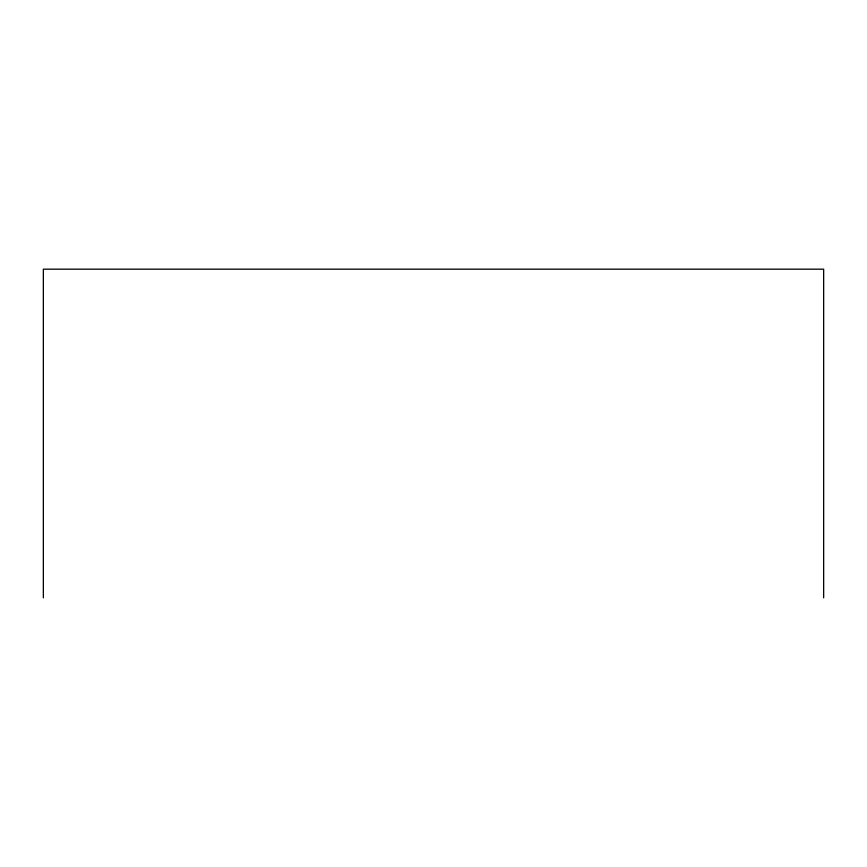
<?xml version="1.0" encoding="UTF-8"?>
<svg xmlns="http://www.w3.org/2000/svg" width="867" height="867" viewBox="0 0 867 867"><rect width="100%" height="100%" fill="white"/><g stroke="black" fill="none" stroke-linecap="round" stroke-linejoin="round"><path stroke-width="1.3" d="M823.65 597.829L823.65 269.171L43.35 269.171L43.35 597.829"/></g></svg>
